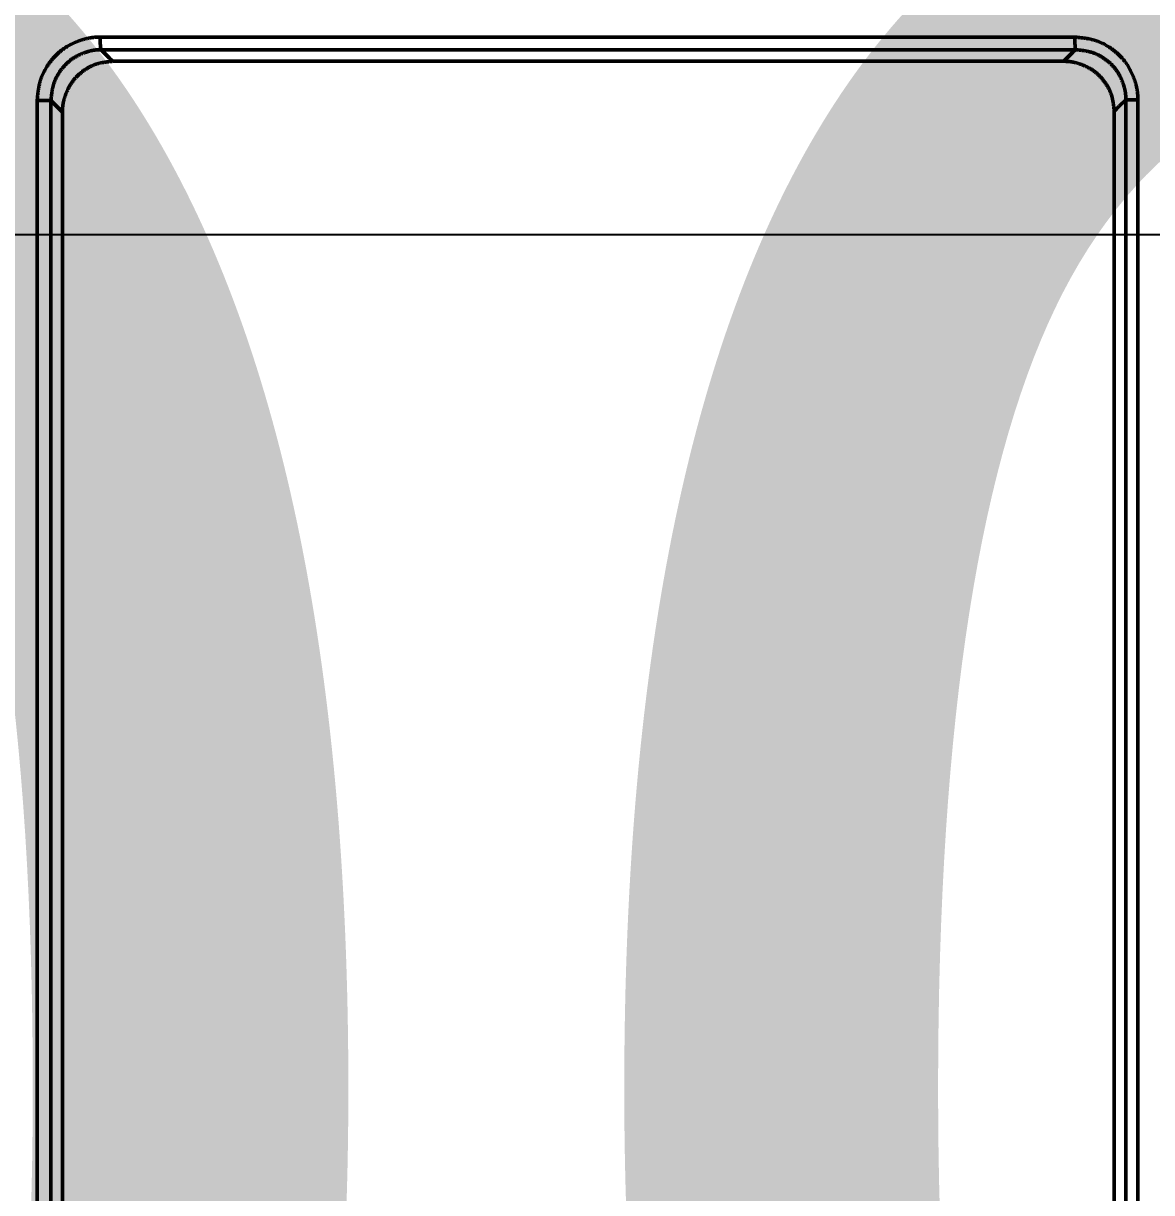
# Model space of a CAD drawing. Header units: millimetres. Extents: x -6033 to 120673, y -4970 to 90533.
# Drawn here: x 87133.36 to 87177.98, y 68352.49 to 68398.74 of the extents above; entities that cross this region are included whole.
import ezdxf
from ezdxf.enums import TextEntityAlignment as Align

# ---------------------------------------------------------------- set-up
doc = ezdxf.new("R2010")
doc.units = ezdxf.units.MM
doc.linetypes.add('I-PLAN$0$ACAD_ISO02W100', pattern=[15, 12, -3])
doc.linetypes.add('I-PLAN$0$DASH', pattern=[0.35, 0.25, -0.1])
doc.layers.get('DefPoints').update_dxf_attribs({"color": 250})
for name, color, linetype, lineweight in [('_ACM-A-ANNO-DIMS-b', 2, 'Continuous', 18), ('_ACM-A-ANNO-DIMS-c', 2, 'Continuous', 18), ('I-AR$0$I-SCOPE', 252, 'Continuous', 35), ('I-PLAN$0$_ACM-A-WALL-HACH', 251, 'Continuous', 9)]:
    doc.layers.add(name, color=color, linetype=linetype, lineweight=lineweight)
for name, color, linetype in [('I-CEILING$0$I-RCP-AIR', 64, 'Continuous'), ('I-CEILING$0$RC-Hatch【天花填充】', 251, 'Continuous'), ('I-FLOOR$0$I-FC-HATCH', 8, 'Continuous'), ('I-PLAN$0$I-PL-FURN', 1, 'I-PLAN$0$DASH'), ('地坪', 7, 'Continuous'), ('天花', 7, 'Continuous')]:
    doc.layers.add(name, color=color, linetype=linetype)
doc.styles.add('_ACM-G-NOTES', font='arial.ttf')
doc.styles.add('I-CEILING$0$黑体', font='simhei.ttf', dxfattribs={"height": 600})
doc.styles.add('I-PLAN$0$Arial', font='ARIALUNI.ttf')
doc.dimstyles.new('_ACM-DIM-A_50', dxfattribs={"dimscale": 50, "dimtxt": 2.5, "dimasz": 1, "dimexe": 1.5, "dimexo": 1, "dimgap": 1, "dimtad": 1, "dimdec": 0, "dimrnd": 5, "dimzin": 1, "dimdsep": 46, "dimtxsty": '_ACM-G-NOTES', "dimblk": 'ARCHTICK', "dimcen": 2.5, "dimclrd": 256, "dimclre": 256, "dimclrt": 256, "dimadec": 3, "dimazin": 0, "dimtfac": 1, "dimtdec": 0, "dimtix": 1, "dimtmove": 0, "dimatfit": 3, "dimldrblk": 'DOTSMALL', "dimfxl": 5, "dimfxlon": 1, "dimlwd": 18, "dimlwe": 18, "dimarcsym": 0})

# ---------------------------------------------------------------- blocks, each defined once
blk = doc.blocks.new('I-AR')
at = {"layer": 'I-AR$0$I-SCOPE'}
h = blk.add_hatch(dxfattribs=at)
h.set_pattern_fill('ANSI31', color=256, scale=200)
h.paths.add_polyline_path([(63300, 72640), (66630, 72640), (66630, 70889.383), (90600, 70890), (90600, 66390), (96650, 66390), (96650, 24876.398), (18340, 24876.398), (18340, 66390), (48090, 66390), (48090, 72640), (51400, 72640), (51400, 72649.887), (52869.5, 72649.887), (52869.5, 72640), (55240, 72640), (55240, 72790), (59460, 72790), (59460, 72640), (61830.5, 72640), (61830.5, 72649.887), (63300, 72649.887)], flags=16)
h.paths.add_polyline_path([(7330, 0), (7330, -1770), (11180, -1770), (11180, 0), (18450, 0), (18450, 2900), (27550, 2900), (27550, 18090), (37037.331, 18090), (37037.331, 17350), (96200, 17350), (96200, 18120), (114640, 18120), (114640, 84500), (0, 84500), (0, 0)])
blk = doc.blocks.new('I-PLAN')
at = {"layer": 'I-PLAN$0$_ACM-A-WALL-HACH'}
h = blk.add_hatch(dxfattribs=at)
h.set_pattern_fill('ANSI31', color=256, scale=10, angle=45)
h.paths.add_polyline_path([(88260, 70790), (88260, 70890), (88030, 70890), (88030, 70790), (88230, 70790)], flags=17)
h.paths.add_polyline_path([(79671.546, 69390), (78155, 69390), (78155, 68990), (77955, 68990), (77955, 69590), (79671.546, 69590)], flags=17)
h.paths.add_polyline_path([(80271.546, 69390), (80271.546, 69590), (80780, 69590), (80780, 68990), (80580, 68990), (80580, 69390)], flags=17)
h.paths.add_polyline_path([(74580, 69590), (73930, 69590), (73930, 69390), (74580, 69390)])
h.paths.add_polyline_path([(68780, 69590), (69430, 69590), (69430, 69390), (68780, 69390)])
h.paths.add_polyline_path([(87280, 66490), (87480, 66490), (87480, 66390), (87280, 66390)])
h.paths.add_polyline_path([(82180, 68990), (82180, 69390), (84230, 69390), (84230, 66490), (84430, 66490), (84430, 69390), (85280, 69390), (85280, 69590), (81980, 69590), (81980, 68990)])
h.paths.add_polyline_path([(87480, 67390), (87480, 69390), (88280, 69390), (88280, 69590), (88080, 69590), (86480, 69590), (86480, 69390), (87280, 69390), (87280, 67390)], flags=17)
h.paths.add_polyline_path([(72130, 68170), (72130, 66490), (72330, 66490), (72330, 67870), (73130, 67870), (73130, 68070), (72330, 68070), (72330, 68170)])
h.paths.add_polyline_path([(71230, 68170), (71230, 66390), (71030, 66390), (71030, 67870), (70230, 67870), (70230, 68070), (71030, 68070), (71030, 68170)])
h.paths.add_polyline_path([(72130, 69070), (72330, 69070), (72330, 69390), (73030, 69390), (73030, 69590), (72130, 69590)])
h.paths.add_polyline_path([(71230, 69070), (71030, 69070), (71030, 69390), (70330, 69390), (70330, 69590), (71230, 69590)])
h.paths.add_polyline_path([(67800, 69490), (67830, 69490), (67830, 69590), (67800, 69590)], flags=17)
h.paths.add_polyline_path([(76755, 69590), (75180, 69590), (75180, 69390), (75330, 69390), (75330, 66390), (75530, 66390), (75530, 69390), (76555, 69390), (76555, 68990), (76755, 68990)])
h.paths.add_polyline_path([(68180, 69590), (68180, 69390), (68030, 69390), (68030, 66520), (67780, 66520), (67780, 66390), (67400, 66390), (67400, 66720), (67830, 66720), (67830, 69590)])
edge = h.paths.add_edge_path()
edge.add_line((89860, 70890), (88860, 70890))
edge.add_line((75530, 66520), (84230, 66520))
edge.add_line((75530, 66720), (84230, 66720))
at = {"layer": 'I-PLAN$0$I-PL-FURN', "linetype": 'I-PLAN$0$ACAD_ISO02W100', "insert": (86615.717, 68406.556), "char_height": 100, "width": 151170.16662, "attachment_point": 1, "style": 'I-PLAN$0$Arial'}
blk.add_mtext('{\\fArial Unicode MS|b0|i0|c134|p34;1800x700}', dxfattribs=at)
blk = doc.blocks.new('I-CEILING$0$RPK-22-40FSNQS')
at = {"color": 0, "lineweight": 50}
for p, q in [((58.022952, -103.0375), (58.022952, -102.561482)), ((58.022952, -102.561482), (144.477032, -102.561482)), ((58.022952, -103.0375), (58.280028, -103.294674)), ((144.477032, -103.0375), (58.022952, -103.0375)), ((58.280028, -103.294674), (58.483428, -103.49814)), ((144.016548, -103.49814), (58.483428, -103.49814)), ((55.543384, -143.60861), (55.543384, -105.052402)), ((56.141234, -105.130938), (56.041322, -105.031024)), ((56.041322, -143.565316), (56.041322, -105.031024)), ((56.499994, -105.48968), (56.141234, -105.130938)), ((56.499994, -143.106656), (56.499994, -105.48968)), ((56.041322, -143.565316), (56.362114, -143.244516)), ((56.362114, -143.244516), (56.499994, -143.106656)), ((58.509266, -145.09814), (58.242774, -145.364608)), ((143.990724, -145.09814), (58.509266, -145.09814)), ((58.242774, -145.364608), (58.05502, -145.552362)), ((58.05502, -146.09945), (58.05502, -145.552362)), ((58.05502, -145.552362), (144.444956, -145.552362)), ((144.444956, -146.09945), (58.05502, -146.09945))]:
    blk.add_line(p, q, dxfattribs=at)
for points in [[(55.543384, -105.052402), (55.546074, -105.024206), (55.548778, -104.996014), (55.551508, -104.96783), (55.554278, -104.939654), (55.5571, -104.911492), (55.55999, -104.883348), (55.56296, -104.855224), (55.566024, -104.827124), (55.569194, -104.79905), (55.572484, -104.771006), (55.575908, -104.742998), (55.579478, -104.715026), (55.58321, -104.687096), (55.587114, -104.659208), (55.591204, -104.631368), (55.595496, -104.60358), (55.6, -104.575846), (55.604732, -104.548168), (55.609704, -104.520552), (55.61493, -104.493002), (55.620422, -104.465518), (55.626194, -104.438106), (55.63226, -104.410768), (55.638634, -104.383508), (55.645328, -104.35633), (55.652354, -104.329238), (55.659728, -104.302232), (55.667464, -104.275318), (55.675572, -104.2485), (55.684066, -104.22178), (55.692958, -104.195162), (55.702244, -104.168648), (55.711916, -104.142244), (55.721966, -104.115954), (55.732388, -104.089782), (55.743174, -104.063728), (55.754318, -104.0378), (55.765812, -104.012002), (55.77765, -103.986334), (55.789822, -103.960802), (55.802326, -103.935412), (55.81515, -103.910164), (55.828288, -103.885064), (55.841734, -103.860116), (55.85548, -103.835324), (55.86952, -103.810688), (55.883846, -103.786218), (55.89845, -103.761914), (55.913326, -103.73778), (55.928466, -103.71382), (55.943864, -103.690038), (55.959512, -103.666438), (55.975404, -103.643024), (55.991532, -103.6198), (56.007888, -103.59677), (56.024466, -103.573936), (56.041258, -103.551304), (56.058258, -103.528878), (56.075456, -103.506658), (56.09285, -103.484652), (56.11043, -103.462862), (56.128202, -103.44129), (56.146166, -103.419938), (56.164328, -103.398806), (56.18269, -103.377894), (56.20126, -103.357208), (56.220038, -103.336746), (56.239028, -103.31651), (56.258236, -103.2965), (56.277666, -103.276722), (56.29732, -103.257172), (56.317202, -103.237856), (56.337316, -103.218772), (56.357668, -103.199924), (56.37826, -103.18131), (56.399096, -103.162936), (56.42018, -103.144798), (56.441516, -103.126902), (56.463108, -103.109248), (56.48496, -103.091838), (56.507076, -103.074672), (56.52946, -103.057752), (56.552114, -103.041078), (56.575044, -103.024654), (56.598254, -103.008482), (56.621746, -102.99256), (56.645526, -102.97689), (56.669596, -102.961476), (56.69396, -102.946318), (56.718624, -102.931418), (56.743586, -102.916776), (56.768824, -102.902396), (56.794316, -102.888282), (56.820036, -102.874436), (56.845958, -102.860862), (56.872058, -102.847564), (56.89831, -102.834546), (56.924692, -102.821808), (56.951176, -102.809358), (56.977736, -102.797196), (57.004352, -102.785326), (57.030994, -102.773752), (57.05764, -102.762476), (57.084266, -102.751502), (57.110842, -102.740836), (57.13735, -102.730478), (57.163758, -102.720432), (57.190046, -102.710702), (57.216188, -102.701292), (57.242158, -102.692204), (57.267932, -102.683442), (57.293484, -102.675008), (57.31879, -102.666908), (57.343826, -102.659144), (57.368564, -102.651718), (57.392982, -102.644636), (57.417054, -102.6379), (57.440754, -102.631512), (57.464058, -102.625478), (57.486942, -102.6198), (57.508842, -102.614606), (57.530332, -102.609742), (57.551424, -102.605196), (57.572136, -102.60096), (57.59248, -102.597018), (57.61247, -102.593362), (57.632122, -102.58998), (57.651446, -102.58686), (57.670462, -102.58399), (57.68918, -102.58136), (57.707614, -102.578958), (57.72578, -102.576774), (57.743692, -102.574794), (57.761364, -102.573006), (57.778808, -102.571402), (57.796042, -102.56997), (57.813076, -102.568696), (57.829928, -102.567572), (57.84661, -102.566584), (57.863136, -102.56572), (57.87952, -102.564972), (57.895778, -102.564324), (57.911922, -102.56377), (57.927968, -102.563294), (57.943928, -102.562888), (57.959818, -102.562538), (57.97565, -102.562234), (57.991442, -102.561964), (58.007204, -102.561716), (58.022952, -102.561482)], [(58.022952, -103.0375), (58.010336, -103.037662), (57.99771, -103.037832), (57.98506, -103.03802), (57.972376, -103.038236), (57.959646, -103.038488), (57.94686, -103.038786), (57.934004, -103.039138), (57.921072, -103.039556), (57.908046, -103.040044), (57.89492, -103.040618), (57.881678, -103.04128), (57.868314, -103.042044), (57.854812, -103.042918), (57.841162, -103.043912), (57.827354, -103.045032), (57.813376, -103.04629), (57.799214, -103.047694), (57.784862, -103.049252), (57.770304, -103.050976), (57.75553, -103.052874), (57.74053, -103.054954), (57.72529, -103.057226), (57.7098, -103.059698), (57.69405, -103.062382), (57.678028, -103.065284), (57.66172, -103.068414), (57.645118, -103.071782), (57.62821, -103.075398), (57.610982, -103.079268), (57.593426, -103.083404), (57.575102, -103.08792), (57.55644, -103.092722), (57.53746, -103.097806), (57.518184, -103.10317), (57.49863, -103.10881), (57.47882, -103.114726), (57.458772, -103.120912), (57.438506, -103.127366), (57.418044, -103.134088), (57.397406, -103.141072), (57.37661, -103.148318), (57.355676, -103.155824), (57.334626, -103.163584), (57.31348, -103.171596), (57.292256, -103.17986), (57.270974, -103.18837), (57.249658, -103.197128), (57.228322, -103.206126), (57.206992, -103.215364), (57.185682, -103.22484), (57.164418, -103.23455), (57.143216, -103.244492), (57.122098, -103.254662), (57.101082, -103.26506), (57.08019, -103.27568), (57.05944, -103.286524), (57.038854, -103.297584), (57.018452, -103.308862), (56.998252, -103.320352), (56.978276, -103.332052), (56.95854, -103.34396), (56.939044, -103.356076), (56.919786, -103.368398), (56.90076, -103.380924), (56.881966, -103.393654), (56.8634, -103.406586), (56.845058, -103.41972), (56.826938, -103.433052), (56.809036, -103.446586), (56.791348, -103.460316), (56.773874, -103.474242), (56.756608, -103.488364), (56.739548, -103.50268), (56.722692, -103.51719), (56.706034, -103.531892), (56.689572, -103.546784), (56.673304, -103.561866), (56.657226, -103.577138), (56.641336, -103.592596), (56.625628, -103.60824), (56.610102, -103.62407), (56.594754, -103.640084), (56.57958, -103.656282), (56.564578, -103.67266), (56.549742, -103.68922), (56.535074, -103.705958), (56.520566, -103.722876), (56.506218, -103.73997), (56.492026, -103.75724), (56.477986, -103.774686), (56.464096, -103.792304), (56.450362, -103.810094), (56.43679, -103.828052), (56.423384, -103.846174), (56.41015, -103.864456), (56.397094, -103.8829), (56.384222, -103.901498), (56.37154, -103.920248), (56.359054, -103.939148), (56.346768, -103.958194), (56.33469, -103.977382), (56.322822, -103.996712), (56.311174, -104.01618), (56.29975, -104.03578), (56.288556, -104.055512), (56.277596, -104.075372), (56.266878, -104.095358), (56.256406, -104.115464), (56.246188, -104.13569), (56.236226, -104.156032), (56.22653, -104.176486), (56.217104, -104.19705), (56.207952, -104.217722), (56.19908, -104.238496), (56.190498, -104.25937), (56.182206, -104.280342), (56.174214, -104.30141), (56.166524, -104.322568), (56.159146, -104.343814), (56.152082, -104.365146), (56.145336, -104.38656), (56.138902, -104.408054), (56.132768, -104.429624), (56.126922, -104.451268), (56.121354, -104.472984), (56.116054, -104.494768), (56.111012, -104.516618), (56.106216, -104.53853), (56.101654, -104.560504), (56.097318, -104.582536), (56.093196, -104.604622), (56.089278, -104.62676), (56.085552, -104.648946), (56.082008, -104.67118), (56.078636, -104.693458), (56.075424, -104.715778), (56.072362, -104.738136), (56.069438, -104.760528), (56.066644, -104.782954), (56.063968, -104.80541), (56.061398, -104.827894), (56.058924, -104.850402), (56.056538, -104.872932), (56.054224, -104.89548), (56.051976, -104.918046), (56.04978, -104.940626), (56.047628, -104.963216), (56.045508, -104.985814), (56.04341, -105.008418), (56.041322, -105.031024)], [(58.483428, -103.49814), (58.46114, -103.500274), (58.438854, -103.50242), (58.416574, -103.504586), (58.394302, -103.506784), (58.37204, -103.509024), (58.349792, -103.511316), (58.327562, -103.51367), (58.30535, -103.5161), (58.28316, -103.518612), (58.260994, -103.52122), (58.238854, -103.523932), (58.216746, -103.52676), (58.19467, -103.529714), (58.17263, -103.532804), (58.150626, -103.536042), (58.128664, -103.539438), (58.106746, -103.543), (58.084874, -103.546742), (58.06305, -103.550672), (58.04128, -103.554804), (58.019562, -103.559144), (57.997902, -103.563704), (57.976302, -103.568496), (57.954764, -103.57353), (57.933292, -103.578816), (57.911886, -103.584364), (57.890552, -103.590186), (57.869292, -103.59629), (57.848108, -103.602688), (57.827002, -103.609392), (57.805978, -103.616408), (57.785038, -103.623734), (57.764186, -103.631362), (57.743424, -103.63929), (57.722756, -103.64751), (57.702182, -103.656018), (57.681708, -103.664808), (57.661334, -103.673872), (57.641064, -103.683208), (57.620902, -103.69281), (57.600852, -103.70267), (57.580912, -103.712782), (57.561088, -103.723144), (57.541384, -103.733748), (57.5218, -103.74459), (57.50234, -103.755662), (57.483006, -103.766962), (57.463804, -103.77848), (57.444732, -103.790214), (57.425798, -103.802156), (57.407, -103.814302), (57.388344, -103.826646), (57.369832, -103.839182), (57.351468, -103.851906), (57.333252, -103.86481), (57.315188, -103.87789), (57.29728, -103.89114), (57.27953, -103.904554), (57.261942, -103.918128), (57.244516, -103.931854), (57.227256, -103.94573), (57.210166, -103.959756), (57.193242, -103.973936), (57.17649, -103.988274), (57.159908, -104.002774), (57.143498, -104.017436), (57.12726, -104.032266), (57.111198, -104.047266), (57.09531, -104.062438), (57.079598, -104.077788), (57.064064, -104.093318), (57.048706, -104.10903), (57.03353, -104.12493), (57.018534, -104.141018), (57.003718, -104.1573), (56.989084, -104.173776), (56.974636, -104.190452), (56.960372, -104.20733), (56.946292, -104.224414), (56.9324, -104.241706), (56.918696, -104.25921), (56.90518, -104.27693), (56.891854, -104.294868), (56.878718, -104.313026), (56.865776, -104.33141), (56.853026, -104.350022), (56.84047, -104.368866), (56.82811, -104.387942), (56.815946, -104.407256), (56.803978, -104.426812), (56.79221, -104.446608), (56.780642, -104.466628), (56.76928, -104.486854), (56.758124, -104.507266), (56.74718, -104.527844), (56.736448, -104.54857), (56.725934, -104.569426), (56.715638, -104.59039), (56.705564, -104.611444), (56.695716, -104.632568), (56.686096, -104.653742), (56.676708, -104.67495), (56.667554, -104.69617), (56.658636, -104.717384), (56.64996, -104.738572), (56.641526, -104.759714), (56.63334, -104.780792), (56.625402, -104.801788), (56.617716, -104.822678), (56.610286, -104.843448), (56.603112, -104.864076), (56.596202, -104.884544), (56.589554, -104.904832), (56.583174, -104.92492), (56.577066, -104.94479), (56.571228, -104.964422), (56.565668, -104.983796), (56.560386, -105.002894), (56.555388, -105.021698), (56.550674, -105.040186), (56.546246, -105.058344), (56.542096, -105.07618), (56.538214, -105.093704), (56.534594, -105.110928), (56.531222, -105.127862), (56.52809, -105.144516), (56.52519, -105.160906), (56.52251, -105.177038), (56.52004, -105.192924), (56.517774, -105.208578), (56.515698, -105.224008), (56.513806, -105.239228), (56.512086, -105.254246), (56.51053, -105.269074), (56.509128, -105.283726), (56.507868, -105.29821), (56.506744, -105.312538), (56.505746, -105.32672), (56.504862, -105.34077), (56.504082, -105.354698), (56.5034, -105.368514), (56.502804, -105.382228), (56.502286, -105.395856), (56.501834, -105.409404), (56.501438, -105.422886), (56.501092, -105.436312), (56.500784, -105.449692), (56.500506, -105.46304), (56.500244, -105.476366), (56.499994, -105.48968)], [(55.543384, -105.052402), (55.552636, -105.052378), (55.555718, -105.05237), (55.558802, -105.052362), (55.561884, -105.052354), (55.564964, -105.052346), (55.568046, -105.052336), (55.571124, -105.052328), (55.574204, -105.052318), (55.580356, -105.052298), (55.58343, -105.052286), (55.586504, -105.052276), (55.592644, -105.052252), (55.595712, -105.052238), (55.598778, -105.052226), (55.601842, -105.05221), (55.604902, -105.052196), (55.607962, -105.05218), (55.611018, -105.052164), (55.614072, -105.052146), (55.617124, -105.052128), (55.620172, -105.05211), (55.623218, -105.05209), (55.62626, -105.052068), (55.6293, -105.052046), (55.632336, -105.052024), (55.63537, -105.052), (55.638398, -105.051974), (55.641424, -105.051948), (55.644446, -105.051922), (55.647464, -105.051892), (55.650478, -105.051864), (55.653488, -105.051832), (55.656494, -105.051802), (55.659496, -105.051768), (55.662492, -105.051734), (55.665484, -105.0517), (55.668472, -105.051664), (55.671456, -105.051628), (55.674434, -105.05159), (55.677406, -105.051552), (55.680374, -105.051512), (55.683338, -105.051472), (55.686296, -105.05143), (55.689248, -105.051388), (55.692194, -105.051344), (55.695134, -105.0513), (55.69807, -105.051256), (55.701, -105.05121), (55.703922, -105.051162), (55.70684, -105.051114), (55.709752, -105.051066), (55.712656, -105.051016), (55.715554, -105.050966), (55.718446, -105.050916), (55.721332, -105.050864), (55.72421, -105.050812), (55.727082, -105.050758), (55.729946, -105.050704), (55.732804, -105.05065), (55.735654, -105.050594), (55.738498, -105.050538), (55.741332, -105.05048), (55.74416, -105.050422), (55.74698, -105.050364), (55.749794, -105.050304), (55.752598, -105.050244), (55.755394, -105.050182), (55.758182, -105.05012), (55.760964, -105.050058), (55.763736, -105.049994), (55.7665, -105.04993), (55.769254, -105.049864), (55.772002, -105.049798), (55.77474, -105.049732), (55.777468, -105.049664), (55.780188, -105.049596), (55.7829, -105.049528), (55.785602, -105.049458), (55.788296, -105.049388), (55.79098, -105.049316), (55.793654, -105.049244), (55.796318, -105.049172), (55.798974, -105.049098), (55.80162, -105.049024), (55.804256, -105.048948), (55.806882, -105.048872), (55.809498, -105.048796), (55.812104, -105.048718), (55.814698, -105.04864), (55.817284, -105.04856), (55.819858, -105.04848), (55.822422, -105.0484), (55.824976, -105.048318), (55.827518, -105.048236), (55.83005, -105.048154), (55.83257, -105.04807), (55.83508, -105.047986), (55.837578, -105.047902), (55.840066, -105.047816), (55.842542, -105.047728), (55.845008, -105.047642), (55.84746, -105.047554), (55.849902, -105.047466), (55.852332, -105.047376), (55.85475, -105.047286), (55.857158, -105.047196), (55.859552, -105.047104), (55.861934, -105.047012), (55.864306, -105.04692), (55.866664, -105.046826), (55.86901, -105.046732), (55.871344, -105.046638), (55.873664, -105.046542), (55.875974, -105.046448), (55.87827, -105.04635), (55.880554, -105.046254), (55.882824, -105.046156), (55.885082, -105.046058), (55.887326, -105.045958), (55.889556, -105.04586), (55.891774, -105.045758), (55.89398, -105.045658), (55.89617, -105.045556), (55.898348, -105.045454), (55.900514, -105.045352), (55.902664, -105.045248), (55.904802, -105.045144), (55.906924, -105.04504), (55.909034, -105.044934), (55.91113, -105.044828), (55.913212, -105.044722), (55.91528, -105.044614), (55.917334, -105.044506), (55.919374, -105.044398), (55.9214, -105.044288), (55.92341, -105.044178), (55.925408, -105.044068), (55.92739, -105.043956), (55.929358, -105.043844), (55.93131, -105.043732), (55.93325, -105.043618), (55.935174, -105.043504), (55.937082, -105.04339), (55.938978, -105.043274), (55.940856, -105.043158), (55.94272, -105.04304), (55.94457, -105.042922), (55.946404, -105.042804), (55.948222, -105.042686), (55.950026, -105.042566), (55.951814, -105.042446), (55.953586, -105.042324), (55.955342, -105.042204), (55.957082, -105.042082), (55.958808, -105.04196), (55.960516, -105.041836), (55.96221, -105.041714), (55.963888, -105.04159), (55.965548, -105.041466), (55.967194, -105.041342), (55.968822, -105.041218), (55.970434, -105.041094), (55.97203, -105.04097), (55.97361, -105.040844), (55.975172, -105.04072), (55.97672, -105.040594), (55.97825, -105.04047), (55.979762, -105.040344), (55.981258, -105.04022), (55.982738, -105.040094), (55.9842, -105.03997), (55.985644, -105.039844), (55.987074, -105.03972), (55.988484, -105.039596), (55.989878, -105.03947), (55.991254, -105.039346), (55.992612, -105.039224), (55.993954, -105.0391), (55.995278, -105.038976), (55.996584, -105.038852), (55.997872, -105.038728), (55.999144, -105.038604), (56.000398, -105.03848), (56.001634, -105.038356), (56.002854, -105.03823), (56.004056, -105.038104), (56.00524, -105.037978), (56.006408, -105.03785), (56.007558, -105.037722), (56.008692, -105.037592), (56.009808, -105.037462), (56.010906, -105.03733), (56.011988, -105.037196), (56.013052, -105.037062), (56.014098, -105.036924), (56.01513, -105.036786), (56.016142, -105.036648), (56.017138, -105.036506), (56.018118, -105.036362), (56.01908, -105.036216), (56.020026, -105.036068), (56.020954, -105.035918), (56.021864, -105.035766), (56.02276, -105.035612), (56.023638, -105.035454), (56.024498, -105.035294), (56.025156, -105.035168), (56.025804, -105.03504), (56.026442, -105.03491), (56.027072, -105.034778), (56.027692, -105.034646), (56.028304, -105.034512), (56.028906, -105.034378), (56.029502, -105.03424), (56.03009, -105.034102), (56.030672, -105.033964), (56.031246, -105.033824), (56.031814, -105.033682), (56.032376, -105.03354), (56.032932, -105.033398), (56.033482, -105.033254), (56.034028, -105.033108), (56.034568, -105.032962), (56.035104, -105.032816), (56.035638, -105.03267), (56.036166, -105.032522), (56.03669, -105.032374), (56.037212, -105.032226), (56.037732, -105.032076), (56.03825, -105.031926), (56.038764, -105.031776), (56.039278, -105.031626), (56.03979, -105.031476), (56.040302, -105.031326), (56.040812, -105.031176), (56.041322, -105.031024)], [(56.499994, -143.106656), (56.50217, -143.128976), (56.504356, -143.151292), (56.506562, -143.173604), (56.5088, -143.195906), (56.511082, -143.218198), (56.513414, -143.240476), (56.515812, -143.262738), (56.518282, -143.284978), (56.520836, -143.307198), (56.523484, -143.329392), (56.526238, -143.351558), (56.529108, -143.373694), (56.532104, -143.395794), (56.535236, -143.41786), (56.538516, -143.439886), (56.541954, -143.461872), (56.545558, -143.483812), (56.549344, -143.505704), (56.553318, -143.527546), (56.55749, -143.549336), (56.561874, -143.57107), (56.56648, -143.592744), (56.571316, -143.614358), (56.576394, -143.635908), (56.581724, -143.65739), (56.587316, -143.678804), (56.593184, -143.700144), (56.599334, -143.721408), (56.605778, -143.742596), (56.612528, -143.763702), (56.61959, -143.784724), (56.626962, -143.805662), (56.63464, -143.826508), (56.642616, -143.847264), (56.650886, -143.867928), (56.659444, -143.888494), (56.668284, -143.90896), (56.677402, -143.929326), (56.686792, -143.949588), (56.696446, -143.969742), (56.706364, -143.98979), (56.716534, -144.009724), (56.726956, -144.029544), (56.737622, -144.04925), (56.748526, -144.068834), (56.759666, -144.088298), (56.771032, -144.107638), (56.78262, -144.12685), (56.794426, -144.145934), (56.806442, -144.164886), (56.818666, -144.183704), (56.83109, -144.202386), (56.843708, -144.220928), (56.856518, -144.239328), (56.86951, -144.257584), (56.882682, -144.275692), (56.896026, -144.293652), (56.909538, -144.31146), (56.923214, -144.329114), (56.937046, -144.34661), (56.95103, -144.363946), (56.96517, -144.381124), (56.979466, -144.398138), (56.993926, -144.414988), (57.00855, -144.431674), (57.023344, -144.448194), (57.038308, -144.464544), (57.053448, -144.480728), (57.068766, -144.49674), (57.084266, -144.51258), (57.099952, -144.528248), (57.115826, -144.54374), (57.131894, -144.559058), (57.148156, -144.574198), (57.164618, -144.58916), (57.181282, -144.603942), (57.198152, -144.618542), (57.215232, -144.63296), (57.232524, -144.647194), (57.25003, -144.661242), (57.267758, -144.675106), (57.285708, -144.68878), (57.303884, -144.702264), (57.32229, -144.715558), (57.34093, -144.72866), (57.359806, -144.741568), (57.37892, -144.754282), (57.398278, -144.7668), (57.417884, -144.77912), (57.43774, -144.791242), (57.457844, -144.803162), (57.478182, -144.81488), (57.498734, -144.82639), (57.519478, -144.837692), (57.540394, -144.84878), (57.561462, -144.859654), (57.582664, -144.870306), (57.603978, -144.880738), (57.625382, -144.890946), (57.646858, -144.900924), (57.668386, -144.91067), (57.689946, -144.920182), (57.711516, -144.929458), (57.733078, -144.938492), (57.75461, -144.947282), (57.776092, -144.955826), (57.797504, -144.96412), (57.818826, -144.97216), (57.840036, -144.979944), (57.861118, -144.987468), (57.882048, -144.99473), (57.902808, -145.001728), (57.923378, -145.008456), (57.943734, -145.014912), (57.96386, -145.021094), (57.983734, -145.026998), (58.003336, -145.03262), (58.022646, -145.037958), (58.041644, -145.04301), (58.06031, -145.04777), (58.078628, -145.05224), (58.096604, -145.056426), (58.114252, -145.060338), (58.131582, -145.063984), (58.148608, -145.067378), (58.165338, -145.070526), (58.181786, -145.07344), (58.197964, -145.076128), (58.213884, -145.0786), (58.229556, -145.080868), (58.244994, -145.08294), (58.260208, -145.084826), (58.27521, -145.086536), (58.290014, -145.08808), (58.304628, -145.089466), (58.319066, -145.090706), (58.33334, -145.09181), (58.34746, -145.092786), (58.36144, -145.093644), (58.37529, -145.094396), (58.389024, -145.095048), (58.40265, -145.095614), (58.416182, -145.0961), (58.429634, -145.09652), (58.443014, -145.09688), (58.456334, -145.09719), (58.469608, -145.097462), (58.482848, -145.097704), (58.496064, -145.097928), (58.509266, -145.09814)], [(55.543384, -143.60861), (55.552636, -143.608562), (55.555718, -143.608546), (55.558802, -143.60853), (55.561884, -143.608512), (55.564964, -143.608496), (55.568046, -143.608478), (55.571124, -143.608458), (55.574204, -143.60844), (55.580356, -143.6084), (55.58343, -143.608378), (55.586504, -143.608354), (55.589574, -143.608332), (55.592644, -143.608306), (55.595712, -143.60828), (55.598778, -143.608252), (55.601842, -143.608224), (55.604902, -143.608194), (55.607962, -143.608162), (55.611018, -143.60813), (55.614072, -143.608094), (55.617124, -143.608058), (55.620172, -143.60802), (55.623218, -143.607978), (55.62626, -143.607936), (55.6293, -143.607892), (55.632336, -143.607846), (55.63537, -143.607796), (55.638398, -143.607746), (55.641424, -143.607692), (55.644446, -143.607638), (55.647464, -143.60758), (55.650478, -143.60752), (55.653488, -143.607458), (55.656494, -143.607394), (55.659496, -143.607328), (55.662492, -143.60726), (55.665484, -143.60719), (55.668472, -143.607116), (55.671456, -143.607042), (55.674434, -143.606966), (55.677406, -143.606888), (55.680374, -143.606808), (55.683338, -143.606726), (55.686296, -143.60664), (55.689248, -143.606556), (55.692194, -143.606468), (55.695134, -143.606378), (55.69807, -143.606286), (55.701, -143.606192), (55.703922, -143.606098), (55.70684, -143.606002), (55.709752, -143.605904), (55.712656, -143.605804), (55.715554, -143.605702), (55.718446, -143.605598), (55.721332, -143.605494), (55.72421, -143.605386), (55.727082, -143.605278), (55.729946, -143.60517), (55.732804, -143.605058), (55.735654, -143.604946), (55.738498, -143.60483), (55.741332, -143.604716), (55.74416, -143.604598), (55.74698, -143.604478), (55.749794, -143.604358), (55.752598, -143.604236), (55.755394, -143.604112), (55.758184, -143.603988), (55.760964, -143.60386), (55.763736, -143.603732), (55.7665, -143.603602), (55.769254, -143.60347), (55.772002, -143.603338), (55.77474, -143.603202), (55.77747, -143.603066), (55.78019, -143.602928), (55.7829, -143.602788), (55.785604, -143.602648), (55.788296, -143.602504), (55.79098, -143.60236), (55.793654, -143.602214), (55.79632, -143.602068), (55.798974, -143.601918), (55.80162, -143.601768), (55.804256, -143.601616), (55.806882, -143.601462), (55.809498, -143.601306), (55.812104, -143.60115), (55.814698, -143.600992), (55.817284, -143.600832), (55.819858, -143.60067), (55.822422, -143.600506), (55.824974, -143.600342), (55.827516, -143.600176), (55.830048, -143.600008), (55.83257, -143.599838), (55.835078, -143.599668), (55.837578, -143.599496), (55.840064, -143.599322), (55.84254, -143.599148), (55.845006, -143.59897), (55.847458, -143.598792), (55.8499, -143.598614), (55.85233, -143.598432), (55.85475, -143.59825), (55.857156, -143.598066), (55.85955, -143.597882), (55.861934, -143.597696), (55.864304, -143.597508), (55.866662, -143.597318), (55.869008, -143.597128), (55.871342, -143.596936), (55.873664, -143.596744), (55.875972, -143.59655), (55.87827, -143.596354), (55.880554, -143.596158), (55.882824, -143.59596), (55.885082, -143.59576), (55.887326, -143.59556), (55.889558, -143.595358), (55.891776, -143.595154), (55.893982, -143.59495), (55.896174, -143.594744), (55.898352, -143.594538), (55.900518, -143.594328), (55.902668, -143.59412), (55.904806, -143.593908), (55.90693, -143.593696), (55.90904, -143.593482), (55.911136, -143.593268), (55.913218, -143.593052), (55.915286, -143.592834), (55.91734, -143.592616), (55.91938, -143.592396), (55.921406, -143.592174), (55.923418, -143.591952), (55.925414, -143.591728), (55.927396, -143.591502), (55.929364, -143.591276), (55.931316, -143.591048), (55.933254, -143.590818), (55.935178, -143.590588), (55.937086, -143.590356), (55.93898, -143.590122), (55.940858, -143.589888), (55.94272, -143.589652), (55.944568, -143.589414), (55.9464, -143.589176), (55.948218, -143.588936), (55.95002, -143.588694), (55.951806, -143.588452), (55.953576, -143.588208), (55.95533, -143.587964), (55.95707, -143.587718), (55.958792, -143.587472), (55.9605, -143.587224), (55.962192, -143.586976), (55.963868, -143.586728), (55.965528, -143.586478), (55.96717, -143.586228), (55.968798, -143.585976), (55.97041, -143.585726), (55.972006, -143.585474), (55.973584, -143.58522), (55.975148, -143.584968), (55.976694, -143.584714), (55.978224, -143.58446), (55.979738, -143.584206), (55.981236, -143.583952), (55.982718, -143.583698), (55.984182, -143.583442), (55.98563, -143.583188), (55.98706, -143.582932), (55.988476, -143.582678), (55.989872, -143.582424), (55.991254, -143.582168), (55.992618, -143.581914), (55.993964, -143.58166), (55.995294, -143.581406), (55.996608, -143.58115), (55.997902, -143.580896), (55.99918, -143.58064), (56.000442, -143.580384), (56.001684, -143.580126), (56.00291, -143.579868), (56.00412, -143.579608), (56.00531, -143.579348), (56.006482, -143.579086), (56.007638, -143.578822), (56.008776, -143.578556), (56.009894, -143.578288), (56.010996, -143.57802), (56.01208, -143.577748), (56.013146, -143.577474), (56.014192, -143.577198), (56.015222, -143.57692), (56.016232, -143.57664), (56.017226, -143.576354), (56.0182, -143.576068), (56.019156, -143.575778), (56.020092, -143.575484), (56.021012, -143.575188), (56.02191, -143.574888), (56.022792, -143.574584), (56.023654, -143.574276), (56.024498, -143.573964), (56.025184, -143.573702), (56.025856, -143.573438), (56.026516, -143.573172), (56.027164, -143.572902), (56.0278, -143.57263), (56.028426, -143.572356), (56.029042, -143.57208), (56.029648, -143.571802), (56.030244, -143.57152), (56.03083, -143.571238), (56.031408, -143.570954), (56.031978, -143.570668), (56.03254, -143.57038), (56.033094, -143.57009), (56.033642, -143.569798), (56.034184, -143.569506), (56.034718, -143.569212), (56.035248, -143.568918), (56.035772, -143.56862), (56.036292, -143.568324), (56.036808, -143.568026), (56.037318, -143.567726), (56.037826, -143.567426), (56.038332, -143.567126), (56.038834, -143.566826), (56.039334, -143.566524), (56.039832, -143.566222), (56.04033, -143.56592), (56.040826, -143.565618), (56.041322, -143.565316)], [(58.05502, -146.09945), (58.0267, -146.096724), (57.998384, -146.093984), (57.970076, -146.091218), (57.941778, -146.088414), (57.913492, -146.085554), (57.885226, -146.08263), (57.85698, -146.079626), (57.828758, -146.076528), (57.800564, -146.073326), (57.772402, -146.070004), (57.744276, -146.06655), (57.716188, -146.062948), (57.68814, -146.05919), (57.66014, -146.055258), (57.632188, -146.051142), (57.604288, -146.046826), (57.576444, -146.042298), (57.54866, -146.037544), (57.520938, -146.032554), (57.493284, -146.02731), (57.4657, -146.021802), (57.438188, -146.016016), (57.410754, -146.009938), (57.3834, -146.003556), (57.356132, -145.996856), (57.328948, -145.989824), (57.301858, -145.982448), (57.274862, -145.974716), (57.247962, -145.96661), (57.221166, -145.958122), (57.194474, -145.949238), (57.16789, -145.939966), (57.141418, -145.930308), (57.115062, -145.920276), (57.088824, -145.909872), (57.062706, -145.899106), (57.036716, -145.887984), (57.010854, -145.876512), (56.985124, -145.864698), (56.959528, -145.85255), (56.934072, -145.840072), (56.908758, -145.827272), (56.88359, -145.81416), (56.858572, -145.800738), (56.833706, -145.787016), (56.808994, -145.773), (56.784444, -145.758696), (56.760054, -145.744114), (56.735832, -145.729258), (56.711778, -145.714134), (56.687898, -145.698752), (56.664194, -145.683118), (56.640668, -145.667236), (56.617328, -145.651118), (56.594172, -145.634766), (56.571206, -145.61819), (56.548434, -145.601396), (56.525858, -145.58439), (56.503482, -145.567182), (56.481308, -145.549774), (56.459342, -145.532174), (56.437584, -145.514382), (56.416036, -145.496388), (56.3947, -145.478194), (56.373578, -145.459794), (56.352672, -145.441182), (56.331984, -145.422356), (56.311516, -145.403312), (56.291268, -145.384044), (56.271242, -145.364552), (56.251442, -145.344828), (56.231868, -145.32487), (56.212524, -145.304672), (56.193408, -145.284234), (56.174524, -145.263548), (56.155876, -145.242612), (56.137462, -145.221422), (56.119286, -145.199974), (56.10135, -145.178262), (56.083654, -145.156286), (56.0662, -145.134038), (56.048992, -145.111516), (56.03203, -145.088716), (56.015318, -145.065632), (55.998854, -145.042262), (55.982644, -145.018604), (55.966686, -144.994648), (55.950984, -144.970396), (55.93554, -144.945842), (55.920354, -144.92098), (55.90543, -144.895814), (55.89077, -144.870362), (55.87638, -144.844652), (55.86226, -144.818706), (55.848416, -144.792552), (55.834852, -144.766216), (55.821568, -144.73972), (55.808572, -144.713094), (55.795866, -144.68636), (55.783454, -144.659544), (55.771338, -144.632672), (55.759522, -144.60577), (55.748012, -144.578862), (55.736808, -144.551974), (55.725918, -144.525132), (55.71534, -144.49836), (55.705082, -144.471686), (55.695148, -144.445132), (55.685538, -144.418726), (55.676258, -144.392494), (55.667312, -144.366458), (55.658702, -144.340646), (55.650432, -144.315084), (55.642506, -144.289794), (55.634928, -144.264806), (55.627702, -144.240142), (55.62083, -144.215828), (55.614316, -144.191892), (55.608164, -144.168356), (55.602378, -144.145246), (55.597138, -144.123348), (55.59223, -144.101858), (55.587644, -144.08076), (55.583368, -144.060042), (55.57939, -144.039692), (55.575698, -144.019692), (55.572284, -144.00003), (55.569132, -143.98069), (55.566234, -143.96166), (55.563576, -143.942926), (55.561148, -143.924474), (55.55894, -143.906288), (55.556936, -143.888356), (55.555128, -143.870662), (55.553504, -143.853194), (55.552052, -143.835938), (55.550762, -143.818876), (55.54962, -143.802), (55.548616, -143.78529), (55.547738, -143.768736), (55.546976, -143.752322), (55.546316, -143.736036), (55.54575, -143.719862), (55.545262, -143.703786), (55.544844, -143.687794), (55.544482, -143.671872), (55.544168, -143.656008), (55.543888, -143.640184), (55.54363, -143.62439), (55.543384, -143.60861)], [(56.041322, -143.565316), (56.04152, -143.57793), (56.041728, -143.590556), (56.041954, -143.603204), (56.042206, -143.615884), (56.042496, -143.628612), (56.042834, -143.641394), (56.043226, -143.654244), (56.043682, -143.667172), (56.044212, -143.68019), (56.044824, -143.69331), (56.045528, -143.706542), (56.046336, -143.719896), (56.047252, -143.733386), (56.048288, -143.747022), (56.049454, -143.760816), (56.050758, -143.774778), (56.052208, -143.788918), (56.053816, -143.803252), (56.055588, -143.817786), (56.057536, -143.832534), (56.059668, -143.847506), (56.061994, -143.862714), (56.064522, -143.878168), (56.067262, -143.893882), (56.070222, -143.909866), (56.073414, -143.926128), (56.076844, -143.942684), (56.080522, -143.959544), (56.08446, -143.976716), (56.088662, -143.994216), (56.093302, -144.01268), (56.098236, -144.031484), (56.10346, -144.050608), (56.108972, -144.070032), (56.114766, -144.089738), (56.120844, -144.1097), (56.1272, -144.129904), (56.133832, -144.150324), (56.140736, -144.170944), (56.14791, -144.191742), (56.155352, -144.212698), (56.163058, -144.233792), (56.171024, -144.255002), (56.17925, -144.276308), (56.18773, -144.297692), (56.196464, -144.319132), (56.205448, -144.340608), (56.214678, -144.3621), (56.224152, -144.383586), (56.233866, -144.405048), (56.24382, -144.426464), (56.254008, -144.447814), (56.264428, -144.469078), (56.275078, -144.490236), (56.285956, -144.511268), (56.297056, -144.532152), (56.308378, -144.55287), (56.319916, -144.5734), (56.33167, -144.593722), (56.343636, -144.613816), (56.355812, -144.633664), (56.368196, -144.653268), (56.380786, -144.67263), (56.39358, -144.691752), (56.406578, -144.710638), (56.419778, -144.729292), (56.433178, -144.747718), (56.446778, -144.765916), (56.460576, -144.783892), (56.47457, -144.801648), (56.488758, -144.819188), (56.50314, -144.836514), (56.517714, -144.85363), (56.532476, -144.870538), (56.54743, -144.887244), (56.56257, -144.903748), (56.577896, -144.920056), (56.593406, -144.936168), (56.6091, -144.95209), (56.624976, -144.967824), (56.641032, -144.983374), (56.657266, -144.998742), (56.673676, -145.013932), (56.690264, -145.028948), (56.707026, -145.043792), (56.72396, -145.058466), (56.741066, -145.072976), (56.758342, -145.087324), (56.775786, -145.101512), (56.793398, -145.115544), (56.811176, -145.129424), (56.829116, -145.143144), (56.847216, -145.1567), (56.865474, -145.170088), (56.883886, -145.183302), (56.90245, -145.196334), (56.921164, -145.209182), (56.940024, -145.221838), (56.95903, -145.234298), (56.978176, -145.246554), (56.99746, -145.258604), (57.01688, -145.27044), (57.036432, -145.282058), (57.056116, -145.29345), (57.075928, -145.304614), (57.095864, -145.315542), (57.115922, -145.32623), (57.136098, -145.336672), (57.156392, -145.346862), (57.176802, -145.356794), (57.19732, -145.366462), (57.217948, -145.375864), (57.238682, -145.384992), (57.25952, -145.39384), (57.280456, -145.402404), (57.301492, -145.410676), (57.322622, -145.418654), (57.343844, -145.42633), (57.365156, -145.433698), (57.386554, -145.440756), (57.408036, -145.447496), (57.4296, -145.453932), (57.451242, -145.460068), (57.47296, -145.46592), (57.494752, -145.471496), (57.516612, -145.476808), (57.538542, -145.481864), (57.560534, -145.486678), (57.58259, -145.491258), (57.604702, -145.495616), (57.626872, -145.499762), (57.649096, -145.503706), (57.671368, -145.50746), (57.69369, -145.511032), (57.716056, -145.514436), (57.738464, -145.517682), (57.760912, -145.520778), (57.783394, -145.523738), (57.805912, -145.52657), (57.82846, -145.529286), (57.851036, -145.531894), (57.873638, -145.534408), (57.896262, -145.536838), (57.918906, -145.539194), (57.941566, -145.541486), (57.96424, -145.543724), (57.986924, -145.54592), (58.009618, -145.548084), (58.032318, -145.550228), (58.05502, -145.552362)]]:
    blk.add_lwpolyline(points, dxfattribs=at)
blk = doc.blocks.new('I-CEILING')
at = {"layer": 'I-CEILING$0$RC-Hatch【天花填充】'}
h = blk.add_hatch(dxfattribs=at)
h.set_pattern_fill('_USER', color=256, scale=600, double=1, pattern_type=0)
h.set_pattern_definition([(0, (81980, 70481.47), (0, 600), []), (90, (81980, 70481.47), (-600, 4e-14), [])])
h.paths.add_polyline_path([(84430, 69390), (85280, 69390), (85280, 69590), (81980, 69590), (81980, 69090), (80780, 69090), (80780, 69590), (77955, 69590), (77955, 69090), (76755, 69090), (76755, 69590), (66630, 69590), (66630, 70790), (88030, 70790), (88030, 69590), (86480, 69590), (86480, 69390), (87280, 69390), (87280, 66390), (85430, 66390), (85430, 66490), (84430, 66490)])
at = {"layer": 'I-CEILING$0$I-RCP-AIR', "rotation": 269.9999999882699}
blk.add_blockref('I-CEILING$0$RPK-22-40FSNQS', (87280, 68453.738, 3000), dxfattribs=at)
at = {"layer": 'I-CEILING$0$I-RCP-AIR', "style": 'I-CEILING$0$黑体'}
for tag, p in [('R', (61966.358, 71748.905)), ('R', (61966.358, 66925.235)), ('R', (51736.068, 63924.766)), ('R', (62976.068, 63924.766)), ('S', (56433.591, 63065))]:
    blk.add_attdef(tag, text='', height=100, dxfattribs=at).set_placement(p, align=Align.MIDDLE_CENTER)
blk = doc.blocks.new('I-FLOOR')
at = {"layer": 'I-FLOOR$0$I-FC-HATCH'}
h = blk.add_hatch(dxfattribs=at)
h.set_pattern_fill('_USER', color=256, scale=600, double=1, pattern_type=0)
h.set_pattern_definition([(0, (85280, 69590), (0, 600), []), (90, (85280, 69590), (-600, 4e-14), [])])
h.paths.add_polyline_path([(84430, 69390), (85280, 69390), (85280, 69590), (81980, 69590), (81980, 69090), (80780, 69090), (80780, 69590), (77955, 69590), (77955, 69090), (76755, 69090), (76755, 69590), (66630, 69590), (66630, 70790), (88030, 70790), (88030, 69590), (86480, 69590), (86480, 69390), (87280, 69390), (87280, 66390), (85430, 66390), (85430, 66490), (84430, 66490)])
blk = doc.blocks.new('_ArchTick')
at = {"color": 0, "linetype": 'ByBlock', "const_width": 0.15}
blk.add_lwpolyline([(-0.5, -0.5), (0.5, 0.5)], dxfattribs=at)
blk = doc.blocks.new('*D142')
at = {"layer": '_ACM-A-ANNO-DIMS-b', "lineweight": 18, "transparency": 16777216}
for p, q in [((86480, 67983.186), (86480, 68308.186)), ((87280, 67983.186), (87280, 68308.186)), ((86480, 68233.186), (87280, 68233.186))]:
    blk.add_line(p, q, dxfattribs=at)
at = {"layer": 'DefPoints', "color": 0, "transparency": 16777216}
for p in [(87280, 68233.186), (86480, 67781.466), (87280, 67781.466)]:
    blk.add_point(p, dxfattribs=at)
at = {"layer": '_ACM-A-ANNO-DIMS-b', "lineweight": 18, "transparency": 16777216, "xscale": 50, "yscale": 50, "zscale": 50, "rotation": 180}
blk.add_blockref('_ArchTick', (86480, 68233.186), dxfattribs=at)
at = {"layer": '_ACM-A-ANNO-DIMS-b', "lineweight": 18, "transparency": 16777216, "xscale": 50, "yscale": 50, "zscale": 50}
blk.add_blockref('_ArchTick', (87280, 68233.186), dxfattribs=at)
at = {"layer": '_ACM-A-ANNO-DIMS-b', "transparency": 16777216, "insert": (86880, 68347.008), "char_height": 125, "attachment_point": 5, "style": '_ACM-G-NOTES'}
blk.add_mtext('800', dxfattribs=at)
blk = doc.blocks.new('_DotSmall')
at = {"color": 0, "linetype": 'ByBlock', "const_width": 0.5}
blk.add_lwpolyline([(-0.0625, 0, 1), (0.0625, 0, 1)], format="xyb", close=True, dxfattribs=at)
blk = doc.blocks.new('*D236')
at = {"layer": '_ACM-A-ANNO-DIMS-c', "lineweight": 18, "transparency": 16777216}
for p, q in [((86747.261, 69390), (86422.261, 69390)), ((86497.261, 67926.5), (86497.261, 69390)), ((86747.261, 67926.5), (86422.261, 67926.5))]:
    blk.add_line(p, q, dxfattribs=at)
at = {"layer": 'DefPoints', "color": 0, "transparency": 16777216}
for p in [(86497.261, 69390), (87342.05, 69390), (87342.05, 67926.5)]:
    blk.add_point(p, dxfattribs=at)
at = {"layer": '_ACM-A-ANNO-DIMS-c', "lineweight": 18, "transparency": 16777216, "xscale": 50, "yscale": 50, "zscale": 50}
for p, rotation in [((86497.261, 69390), 90), ((86497.261, 67926.5), 270)]:
    blk.add_blockref('_ArchTick', p, dxfattribs=dict(at, rotation=rotation))
at = {"layer": '_ACM-A-ANNO-DIMS-c', "transparency": 16777216, "insert": (86383.439, 68658.25), "char_height": 125, "attachment_point": 5, "rotation": 90, "style": '_ACM-G-NOTES'}
blk.add_mtext('1465', dxfattribs=at)

msp = doc.modelspace()

# ---------------------------------------------------------------- block references
for name in ['I-AR', 'I-PLAN']:
    msp.add_blockref(name, (0, 0))

# ---------------------------------------------------------------- next in the draw order: block references
at = {"layer": '天花'}
msp.add_blockref('I-CEILING', (0, 0), dxfattribs=at)

# ---------------------------------------------------------------- next in the draw order: block references
at = {"layer": '地坪'}
msp.add_blockref('I-FLOOR', (0, 0), dxfattribs=at)

# ---------------------------------------------------------------- next in the draw order: dimensions: what is measured, and where the dimension line sits
at = {"layer": '_ACM-A-ANNO-DIMS-b'}
dim = msp.add_linear_dim(base=(87280, 68233.186), p1=(86480, 67781.466), p2=(87280, 67781.466), dimstyle='_ACM-DIM-A_50', dxfattribs=at)
dim.commit()
dim.dimension.update_dxf_attribs({"geometry": '*D142', "text_midpoint": (86880, 68347.008)})
at = {"layer": '_ACM-A-ANNO-DIMS-c'}
dim = msp.add_linear_dim(base=(86497.260511325, 69390), p1=(87342.050366476, 67926.5), p2=(87342.050366476, 69390), angle=90, dimstyle='_ACM-DIM-A_50', override={"dimzin": 8}, dxfattribs=at)
dim.commit()
dim.dimension.update_dxf_attribs({"geometry": '*D236', "text_midpoint": (86383.43888786, 68658.25)})

doc.saveas('drawing.dxf')
